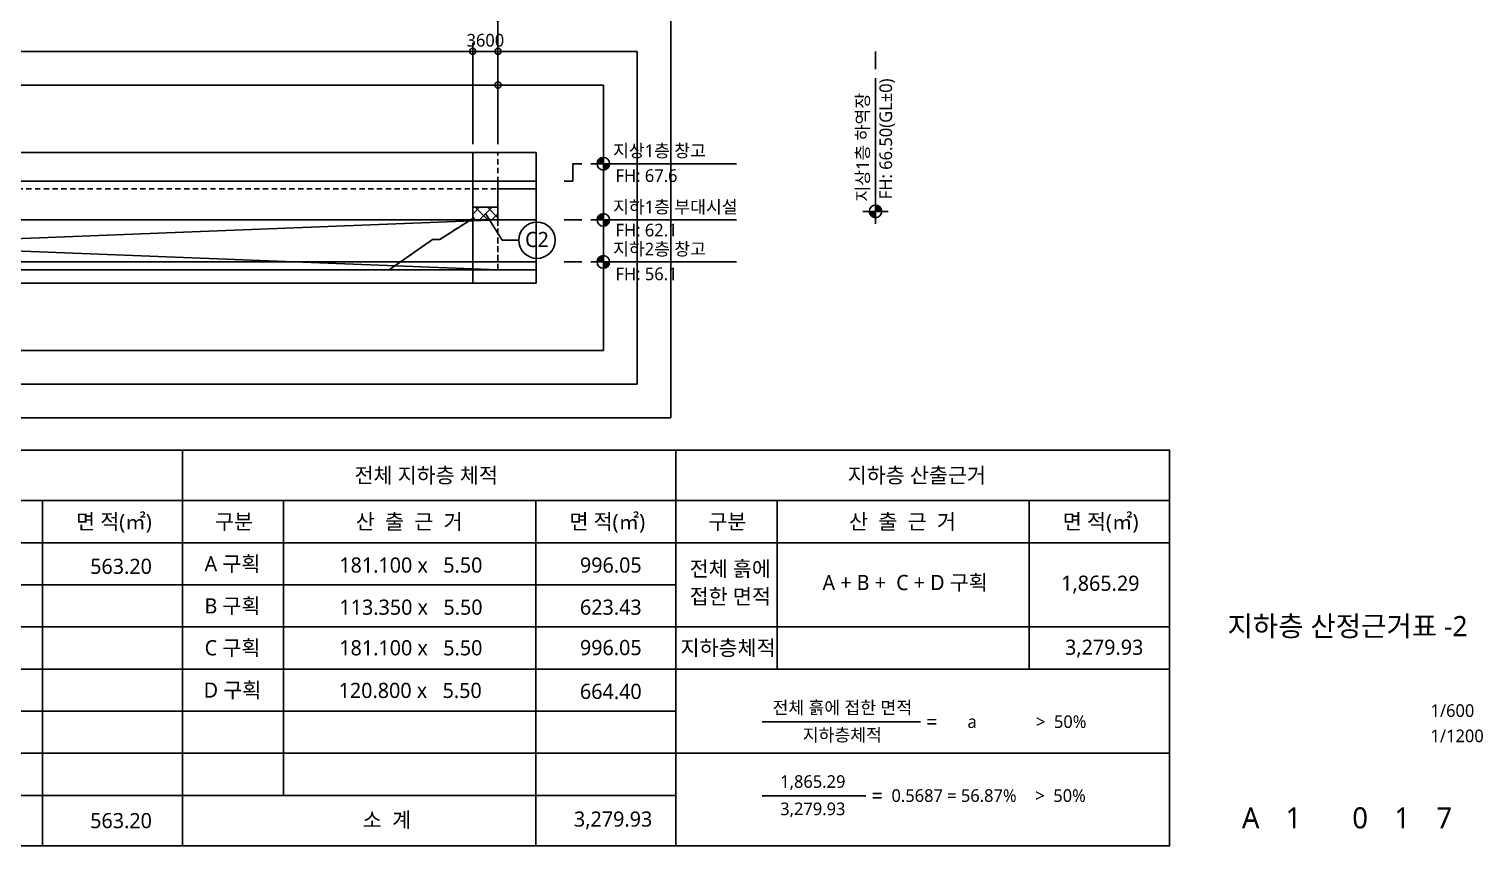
# Model space of a CAD drawing. Header units: millimetres. Extents: x 14000 to 977408, y 8600 to 340156.
# Drawn here: x 766042 to 973302, y 8600 to 124978 of the extents above; entities that cross this region are included whole.
import ezdxf
from ezdxf.enums import TextEntityAlignment as Align

# ---------------------------------------------------------------- set-up
doc = ezdxf.new("R2010")
doc.units = ezdxf.units.MM
doc.header["$LTSCALE"] = 1000
doc.header["$MEASUREMENT"] = 0
doc.header["$PDSIZE"] = -10
doc.linetypes.add('-HID', pattern=[2.5, 1.5, -1])
doc.layers.get('0').update_dxf_attribs({"linetype": 'CONTINUOUS'})
doc.layers.get('Defpoints').update_dxf_attribs({"color": 171, "linetype": 'CONTINUOUS'})
for name, color, linetype in [('AREABOUNDARY', 2, 'CONTINUOUS'), ('cen', 1, 'CONTINUOUS'), ('HAT', 8, 'CONTINUOUS'), ('NDIM', 7, 'CONTINUOUS'), ('SYM', 7, 'CONTINUOUS'), ('TEXT(AXIS)', 2, 'CONTINUOUS'), ('TEXT(실명)', 3, 'CONTINUOUS'), ('TEXT-TITLE', 6, 'CONTINUOUS'), ('TEXT-기입', 6, 'CONTINUOUS'), ('TEXT-도곽', 7, 'CONTINUOUS'), ('면적산출도(제외면적)', 3, 'CONTINUOUS')]:
    doc.layers.add(name, color=color, linetype=linetype)
doc.styles.add('CGS', font='cgse', dxfattribs={"bigfont": 'cgs'})
doc.styles.add('나눔바른고딕', font='NanumBarunGothic.ttf')
doc.dimstyles.new('NDIM 1200', dxfattribs={"dimscale": 500, "dimtxt": 3, "dimasz": 1, "dimexe": 2, "dimexo": 2, "dimgap": 1, "dimtad": 1, "dimdec": 0, "dimdsep": 46, "dimtxsty": 'CGS', "dimblk": 'DOT0', "dimcen": 1, "dimdle": 8, "dimclrd": 2, "dimclre": 2, "dimclrt": 2, "dimadec": 0, "dimazin": 0, "dimtfac": 1, "dimtdec": 0, "dimtix": 1, "dimtmove": 2, "dimatfit": 3, "dimldrblk": 'DOT0', "dimfxl": 1, "dimtolj": 1, "dimtzin": 0, "dimlwd": -1, "dimlwe": -1, "dimarcsym": 0})

# ---------------------------------------------------------------- blocks, each defined once
blk = doc.blocks.new('DOT0')
blk.add_line((-3, 0), (3, 0))
at = {"color": 6}
blk.add_circle((0, 0), 0.75, dxfattribs=at)
blk = doc.blocks.new('*D94')
at = {"layer": 'Defpoints', "color": 0, "ltscale": 0.4, "transparency": 16777216}
for p in [(625527, 145798), (832890, 145798), (625527, 126598)]:
    blk.add_point(p, dxfattribs=at)
at = {"layer": 'NDIM', "ltscale": 0.4, "transparency": 16777216}
for p, q in [((625527, 144598), (625527, 125398)), ((832890, 144598), (832890, 125398)), ((832290, 126598), (626127, 126598))]:
    blk.add_line(p, q, dxfattribs=at)
at = {"layer": 'NDIM', "ltscale": 0.4, "transparency": 16777216, "xscale": 600, "yscale": 600, "zscale": 600, "rotation": 180}
blk.add_blockref('DOT0', (625527, 126598), dxfattribs=at)
at = {"layer": 'NDIM', "ltscale": 0.4, "transparency": 16777216, "xscale": 600, "yscale": 600, "zscale": 600}
blk.add_blockref('DOT0', (832890, 126598), dxfattribs=at)
at = {"layer": 'NDIM', "ltscale": 0.4, "transparency": 16777216, "insert": (729208, 128366), "char_height": 1800, "attachment_point": 5, "style": '나눔바른고딕'}
blk.add_mtext('\\A1;207363 (C 구획)', dxfattribs=at)
blk = doc.blocks.new('*D130')
at = {"layer": 'Defpoints', "color": 0, "ltscale": 0.4, "transparency": 16777216}
for p in [(829290, 121798), (829290, 107398), (832890, 107398)]:
    blk.add_point(p, dxfattribs=at)
at = {"layer": 'NDIM', "ltscale": 0.4, "transparency": 16777216}
for p, q in [((829290, 108598), (829290, 122998)), ((832890, 108598), (832890, 122998)), ((828690, 121798), (828090, 121798)), ((832890, 121798), (829290, 121798)), ((833490, 121798), (834090, 121798))]:
    blk.add_line(p, q, dxfattribs=at)
at = {"layer": 'NDIM', "ltscale": 0.4, "transparency": 16777216, "xscale": 600, "yscale": 600, "zscale": 600}
blk.add_blockref('DOT0', (829290, 121798), dxfattribs=at)
at = {"layer": 'NDIM', "ltscale": 0.4, "transparency": 16777216, "xscale": 600, "yscale": 600, "zscale": 600, "rotation": 180}
blk.add_blockref('DOT0', (832890, 121798), dxfattribs=at)
at = {"layer": 'NDIM', "ltscale": 0.4, "transparency": 16777216, "insert": (831090, 123376), "char_height": 1800, "attachment_point": 5, "style": '나눔바른고딕'}
blk.add_mtext('\\A1;3600', dxfattribs=at)
blk = doc.blocks.new('*D131')
at = {"layer": 'Defpoints', "color": 0, "ltscale": 0.4, "transparency": 16777216}
for p in [(625527, 121798), (625527, 107398), (829290, 107398)]:
    blk.add_point(p, dxfattribs=at)
at = {"layer": 'NDIM', "ltscale": 0.4, "transparency": 16777216}
for p, q in [((625527, 108598), (625527, 122998)), ((829290, 108598), (829290, 122998)), ((828690, 121798), (626127, 121798))]:
    blk.add_line(p, q, dxfattribs=at)
at = {"layer": 'NDIM', "ltscale": 0.4, "transparency": 16777216, "xscale": 600, "yscale": 600, "zscale": 600, "rotation": 180}
blk.add_blockref('DOT0', (625527, 121798), dxfattribs=at)
at = {"layer": 'NDIM', "ltscale": 0.4, "transparency": 16777216, "xscale": 600, "yscale": 600, "zscale": 600}
blk.add_blockref('DOT0', (829290, 121798), dxfattribs=at)
at = {"layer": 'NDIM', "ltscale": 0.4, "transparency": 16777216, "insert": (727408, 123376), "char_height": 1800, "attachment_point": 5, "style": '나눔바른고딕'}
blk.add_mtext('\\A1;203763', dxfattribs=at)
blk = doc.blocks.new('*D132')
at = {"layer": 'Defpoints', "color": 0, "ltscale": 0.4, "transparency": 16777216}
for p in [(625527, 126598), (625527, 107398), (832890, 107398)]:
    blk.add_point(p, dxfattribs=at)
at = {"layer": 'NDIM', "ltscale": 0.4, "transparency": 16777216}
for p, q in [((625527, 108598), (625527, 127798)), ((832290, 126598), (626127, 126598)), ((832890, 108598), (832890, 127798))]:
    blk.add_line(p, q, dxfattribs=at)
at = {"layer": 'NDIM', "ltscale": 0.4, "transparency": 16777216, "xscale": 600, "yscale": 600, "zscale": 600, "rotation": 180}
blk.add_blockref('DOT0', (625527, 126598), dxfattribs=at)
at = {"layer": 'NDIM', "ltscale": 0.4, "transparency": 16777216, "xscale": 600, "yscale": 600, "zscale": 600}
blk.add_blockref('DOT0', (832890, 126598), dxfattribs=at)
at = {"layer": 'NDIM', "ltscale": 0.4, "transparency": 16777216, "insert": (729208, 128366), "char_height": 1800, "attachment_point": 5, "style": '나눔바른고딕'}
blk.add_mtext('\\A1;207363 (C 구획)', dxfattribs=at)
blk = doc.blocks.new('A$C19853FC8')
at = {"layer": 'SYM'}
for p, q in [((1800, 0), (1800, 3600)), ((3600, 1800), (0, 1800))]:
    blk.add_line(p, q, dxfattribs=at)
blk.add_circle((1800, 1800), 900, dxfattribs=at)
for points in [[(900, 1800), (1800, 2700), (914, 1959), (1643, 2686)], [(914, 1959), (1643, 2686), (954, 2112), (1492, 2646)], [(954, 2112), (1492, 2646), (1025, 2260), (1346, 2576)], [(1025, 2260), (1346, 2576), (1109, 2378), (1222, 2491)], [(1800, 900), (2700, 1800), (1959, 914), (2686, 1643)], [(1959, 914), (2686, 1643), (2112, 954), (2646, 1492)], [(2112, 954), (2646, 1492), (2260, 1025), (2576, 1346)], [(2260, 1025), (2576, 1346), (2378, 1109), (2491, 1222)]]:
    blk.add_solid(points, dxfattribs=at)
at = {"layer": 'SYM', "linetype": 'Continuous'}
for points in [[(1800, 2700), (1800, 1800), (900, 1800)], [(2700, 1800), (1800, 900), (1800, 1800)]]:
    blk.add_solid(points, dxfattribs=at)
blk = doc.blocks.new('*D93')
at = {"layer": 'Defpoints', "color": 0, "ltscale": 0.4, "transparency": 16777216}
for p in [(651790, 116998), (651790, 107398), (832890, 107398)]:
    blk.add_point(p, dxfattribs=at)
at = {"layer": 'NDIM', "ltscale": 0.4, "transparency": 16777216}
for p, q in [((651790, 108598), (651790, 118198)), ((832890, 108598), (832890, 118198)), ((832290, 116998), (652390, 116998))]:
    blk.add_line(p, q, dxfattribs=at)
at = {"layer": 'NDIM', "ltscale": 0.4, "transparency": 16777216, "xscale": 600, "yscale": 600, "zscale": 600, "rotation": 180}
blk.add_blockref('DOT0', (651790, 116998), dxfattribs=at)
at = {"layer": 'NDIM', "ltscale": 0.4, "transparency": 16777216, "xscale": 600, "yscale": 600, "zscale": 600}
blk.add_blockref('DOT0', (832890, 116998), dxfattribs=at)
at = {"layer": 'NDIM', "ltscale": 0.4, "transparency": 16777216, "insert": (742340, 118575), "char_height": 1800, "attachment_point": 5, "style": '나눔바른고딕'}
blk.add_mtext('\\A1;181100', dxfattribs=at)

msp = doc.modelspace()

# ---------------------------------------------------------------- hatches: boundary and pattern name
at = {"layer": 'HAT', "ltscale": 0.1}
h = msp.add_hatch(dxfattribs=at)
h.set_pattern_fill('ANSI37', color=256, scale=10000)
h.set_pattern_definition([(45, (399494, 565076), (-883.8835, 883.8835), []), (135, (399494, 565076), (-883.8835, -883.8835), [])])
h.paths.add_polyline_path([(832890, 97797.7), (832890, 99597.7), (829290, 99597.7), (829290, 98008.8), (828959.6, 97797.7)])

# ---------------------------------------------------------------- linework, layer by layer
at = {"layer": 'AREABOUNDARY', "linetype": '-HID', "ltscale": 0.5}
for points in [[(625526.7, 107397.7), (625526.7, 91797.7), (641540, 91797.7), (641540, 90697.7), (832890, 90697.7), (832890, 107397.7)], [(832890, 97797.7), (832890, 90697.7), (641540, 90697.7), (641540, 91797.7), (625526.7, 91797.7), (625526.7, 101147.7), (651790, 101147.7)]]:
    msp.add_lwpolyline(points, dxfattribs=at)
at = {"layer": 'AREABOUNDARY', "ltscale": 0.1}
msp.add_lwpolyline([(651790, 97797.7), (651790, 103297.7), (832890, 103297.7), (832890, 97797.7), (651790, 97797.7)], dxfattribs=at)
at = {"layer": 'cen', "ltscale": 5}
for p, q in [((829290, 107397.7), (829290, 88797.7)), ((596890, 103297.7), (838310, 103297.7)), ((596890, 97797.7), (838310, 97797.7)), ((596890, 91797.7), (838310, 91797.7)), ((596890, 90697.7), (838310, 90697.7))]:
    msp.add_line(p, q, dxfattribs=at)
at = {"layer": 'Defpoints', "ltscale": 0.1}
for points in [[(857510, 126597.7), (577690, 126597.7), (577690, 69597.7), (857510, 69597.7)], [(852710, 121797.7), (582490, 121797.7), (582490, 74397.7), (852710, 74397.7)], [(847910, 116997.7), (587290, 116997.7), (587290, 79197.7), (847910, 79197.7)], [(838310, 107397.7), (596890, 107397.7), (596890, 88797.7), (838310, 88797.7)]]:
    msp.add_lwpolyline(points, close=True, dxfattribs=at)
at = {"layer": 'HAT', "ltscale": 0.1}
for p, q in [((651790, 90697.7), (832890, 97797.7)), ((832890, 90697.7), (651790, 97797.7))]:
    msp.add_line(p, q, dxfattribs=at)
msp.add_lwpolyline([(838310, 102197.7), (832890, 102197.7), (832890, 99597.7), (829290, 99597.7), (829290, 98008.8), (824577, 94997.7), (823577, 94997.7), (817375.1, 90697.7), (641540, 90697.7), (641540, 91797.7), (625526.7, 91797.7), (625526.7, 102197.7), (596890, 102197.7), (596890, 88797.7), (838310, 88797.7)], close=True, dxfattribs=at)
at = {"layer": 'SYM', "ltscale": 1000}
for p, q in [((886710, 119271.4), (886710, 121797.7)), ((886710, 97208.2), (886710, 118008.2)), ((846110, 105797.7), (866910, 105797.7)), ((843583.6, 103297.7), (842320.5, 103297.7)), ((844846.8, 97797.7), (842320.5, 97797.7)), ((846110, 97797.7), (866910, 97797.7)), ((844846.8, 91797.7), (842320.5, 91797.7)), ((846110, 91797.7), (866910, 91797.7))]:
    msp.add_line(p, q, dxfattribs=at)
at = {"layer": 'SYM', "ltscale": 0.1}
for p, q in [((833475.4, 94897.7), (831090, 98697.7)), ((835855.3, 94897.7), (833475.4, 94897.7))]:
    msp.add_line(p, q, dxfattribs=at)
at = {"layer": 'SYM', "ltscale": 1000}
msp.add_lwpolyline([(844846.8, 105797.7), (843583.6, 105797.7), (843583.6, 103297.7)], dxfattribs=at)
at = {"layer": 'SYM', "ltscale": 0.1}
msp.add_circle((838447.3, 94897.7), 2592, dxfattribs=at)
at = {"layer": 'TEXT-도곽', "ltscale": 0.1}
for p, q in [((787933.3, 8600), (787933.3, 65000)), ((858266.7, 8600), (858266.7, 65000)), ((506600, 57800), (928600, 57800)), ((767933.3, 57800), (767933.3, 8600)), ((802333.3, 57800), (802333.3, 15800)), ((838266.7, 57800), (838266.7, 8600)), ((872666.7, 57800), (872666.7, 33800)), ((908600, 57800), (908600, 33800)), ((506600, 51800), (928600, 51800)), ((506600, 45800), (858266.7, 45800)), ((506600, 39800), (928600, 39800)), ((506600, 33800), (858266.7, 33800)), ((858266.7, 33800), (928600, 33800)), ((506600, 27800), (858266.7, 27800)), ((870540, 26276.7), (893115.2, 26276.7)), ((506600, 21800), (928600, 21800)), ((506600, 15800), (858266.7, 15800)), ((870540, 15747.3), (885348.6, 15747.3))]:
    msp.add_line(p, q, dxfattribs=at)
msp.add_lwpolyline([(506600, 8600), (928600, 8600), (928600, 65000), (506600, 65000)], close=True, dxfattribs=at)
at = {"layer": '면적산출도(제외면적)', "linetype": '-HID', "ltscale": 0.5}
msp.add_line((596890, 102197.7), (838310, 102197.7), dxfattribs=at)
msp.add_lwpolyline([(832890, 99597.7), (829290, 99597.7), (829290, 98008.8), (824577, 94997.7), (823577, 94997.7), (817375.1, 90697.7)], dxfattribs=at)

# ---------------------------------------------------------------- block references
at = {"ltscale": 1000}
for p in [(846110, 103997.7), (846110, 95997.7), (846110, 89997.7)]:
    msp.add_blockref('A$C19853FC8', p, dxfattribs=at)
at = {"ltscale": 1000, "rotation": 90}
msp.add_blockref('A$C19853FC8', (888509.9, 97208.2), dxfattribs=at)

# ---------------------------------------------------------------- texts
at = {"layer": 'TEXT(AXIS)', "style": '나눔바른고딕'}
for s, p in [('FH: 66.50(GL±0)', (889068, 100731.3)), ('지상1층 하역장', (885765.1, 100389.4))]:
    msp.add_text(s, height=1800, rotation=90, dxfattribs=at).set_placement(p)
for s, p in [('지상1층 창고', (849291.2, 106742.5)), ('FH: 67.6', (849633.1, 103202.6)), ('지하1층 부대시설', (849291.2, 98742.5)), ('FH: 62.1', (849633.1, 95439.6)), ('지하2층 창고', (849291.2, 92742.5)), ('FH: 56.1', (849633.1, 89202.6))]:
    msp.add_text(s, height=1800, dxfattribs=at).set_placement(p)
for s, p in [('전체 지하층 체적', (822657.6, 61400)), ('지하층 산출근거', (892598.9, 61400))]:
    msp.add_text(s, height=2160, dxfattribs=at).set_placement(p, align=Align.MIDDLE_CENTER)
at = {"layer": 'TEXT(실명)', "style": '나눔바른고딕'}
for s, height, p in [('C2', 2160, (838447.3, 95005.5)), ('면 적(㎡)', 2160, (778136.8, 54800)), ('구분', 2160, (795261.3, 54800)), ('산  출  근  거', 2160, (820221.3, 54800)), ('면 적(㎡)', 2160, (848470.1, 54800)), ('구분', 2160, (865594.7, 54800)), ('산  출  근  거', 2160, (890554.6, 54800)), ('면 적(㎡)', 2160, (918803.5, 54800)), ('A 구획', 2160, (795037.6, 48800)), ('563.20', 2160, (779153.3, 48437.6)), ('181.100 x   5.50 ', 2160, (820831.3, 48617.3)), ('996.05', 2160, (848972.8, 48617.3)), ('전체 흙에', 2160, (866007.7, 48089.7)), ('A + B +  C + D 구획', 2160, (890933.3, 46129.4)), ('B 구획', 2160, (795037.6, 42800)), ('113.350 x   5.50', 2160, (820487.9, 42617.3)), ('623.43', 2160, (848972.8, 42617.3)), ('접한 면적', 2160, (866007.7, 44139.8)), ('C 구획', 2160, (795037.6, 36828.2)), ('181.100 x   5.50 ', 2160, (820831.3, 36828.2)), ('996.05', 2160, (848972.8, 36861)), ('지하층체적', 2160, (865688, 36805.7)), ('3,279.93', 2160, (919306.1, 36907.6)), ('D 구획', 2160, (795037.6, 30800)), ('120.800 x   5.50', 2160, (820370.7, 30753.5)), ('664.40', 2160, (848972.8, 30617.3)), ('전체 흙에 접한 면적', 1800, (881978.4, 28299.5)), ('지하층체적', 1800, (881978.4, 24410)), ('1,865.29', 1800, (877769.5, 17770.1)), ('3,279.93', 1800, (877769.5, 13880.7)), ('563.20', 2160, (779153.3, 12201.7)), ('소  계', 2160, (817055.7, 12298.1))]:
    msp.add_text(s, height=height, dxfattribs=at).set_placement(p, align=Align.MIDDLE_CENTER)
at = {"layer": 'TEXT(실명)', "ltscale": 0.1, "style": '나눔바른고딕'}
for s, p in [('1,865.29', (913176.7, 44946.6)), ('3,279.93', (843717, 11348.3))]:
    msp.add_text(s, height=2160, dxfattribs=at).set_placement(p)
at = {"layer": 'TEXT(실명)', "style": '나눔바른고딕'}
for s, height, p in [('>  50%%%', 1800, (909586.7, 26300)), ('=', 2160, (893923.3, 26300)), ('a', 1800, (899820.2, 26300)), ('0.5687 = 56.87%%% ', 1800, (888985.8, 15770.6)), ('>  50%%%', 1800, (909494.4, 15770.6)), ('=', 2160, (886156.7, 15770.6))]:
    msp.add_text(s, height=height, dxfattribs=at).set_placement(p, align=Align.MIDDLE_LEFT)
at = {"layer": 'TEXT-TITLE', "style": '나눔바른고딕'}
msp.add_text('지하층 산정근거표 -2', height=2880, dxfattribs=at).set_placement((954000, 39909.9), align=Align.MIDDLE_CENTER)
at = {"layer": 'TEXT-기입', "style": '나눔바른고딕'}
for s, p in [('1/600', (965839.4, 26438.3)), ('1/1200', (965839.4, 22838.3))]:
    msp.add_text(s, height=1800, dxfattribs=at).set_placement(p, align=Align.BOTTOM_LEFT)
for s, p in [('A', (940200, 12600)), ('1', (946275.4, 12600)), ('0', (955800, 12600)), ('1', (961800, 12600)), ('7', (967800, 12600))]:
    msp.add_text(s, height=3000, dxfattribs=at).set_placement(p, align=Align.MIDDLE_CENTER)

# ---------------------------------------------------------------- dimensions: what is measured, and where the dimension line sits
at = {"layer": 'NDIM', "ltscale": 0.4}
for p1, p2, picture in [((832890, 145797.7), (625526.7, 145797.7), '*D94'), ((832890, 107397.7), (625526.7, 107397.7), '*D132')]:
    dim = msp.add_linear_dim(base=(625526.7, 126597.7), p1=p1, p2=p2, angle=180, text='<> (C 구획)', dimstyle='NDIM 1200', override={"dimscale": 600, "dimtxsty": '나눔바른고딕', "dimclrd": 256, "dimclre": 256, "dimclrt": 256}, dxfattribs=at)
    dim.commit()
    dim.dimension.update_dxf_attribs({"geometry": picture, "text_midpoint": (729208.4, 128366)})
for base, p1, p2, picture, middle in [((625526.7, 121797.7), (829290, 107397.7), (625526.7, 107397.7), '*D131', (727408.4, 123376.3)), ((829290, 121797.7), (832890, 107397.7), (829290, 107397.7), '*D130', (831090, 123376.3)), ((651790, 116997.7), (832890, 107397.7), (651790, 107397.7), '*D93', (742340, 118575.1))]:
    dim = msp.add_linear_dim(base=base, p1=p1, p2=p2, angle=180, dimstyle='NDIM 1200', override={"dimscale": 600, "dimtxsty": '나눔바른고딕', "dimclrd": 256, "dimclre": 256, "dimclrt": 256}, dxfattribs=at)
    dim.commit()
    dim.dimension.update_dxf_attribs({"geometry": picture, "text_midpoint": middle})

doc.saveas('drawing.dxf')
